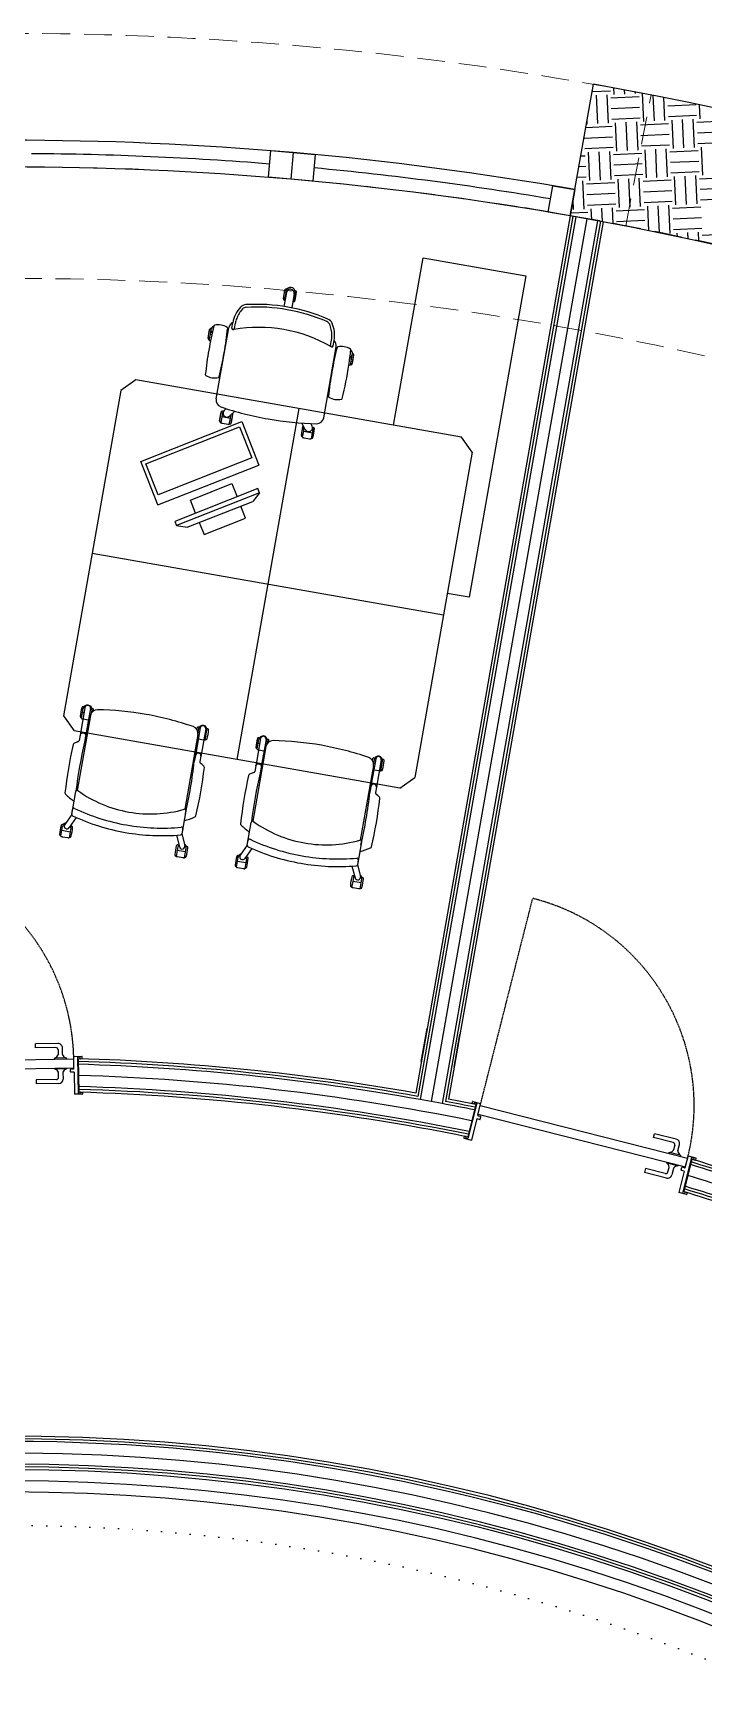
# Model space of a CAD drawing. Header units: millimetres. Extents: x 132785 to 150483, y 90225 to 103753.
# Drawn here: x 144871 to 145172, y 103003 to 103753 of the extents above; entities that cross this region are included whole.
import ezdxf

# ---------------------------------------------------------------- set-up
doc = ezdxf.new("R2010")
doc.units = ezdxf.units.MM
doc.linetypes.add('061-GZM-AP-100$0$HIDDEN', pattern=[0.375, 0.25, -0.125])
doc.linetypes.add('DOT', pattern=[6.35, 0, -6.35])
doc.layers.add('061-GZM-AP-100$0$A-cephe', color=181, linetype='Continuous')
doc.layers.add('061-GZM-AP-100$0$A-kapi', color=2, linetype='Continuous')
doc.layers.add('061-GZM-AP-100$0$A-kiris', color=252, linetype='Continuous', lineweight=0)

msp = doc.modelspace()

# ---------------------------------------------------------------- linework, layer by layer
at = {"color": 253}
for p, q in [((145111.681, 103670.755), (145122.084, 103729.846)), ((145129.744, 103726.78), (145121.477, 103726.396)), ((145124.065, 103712.213), (145123.474, 103724.899)), ((145128.822, 103712.435), (145128.232, 103725.121)), ((145142.578, 103724.199), (145129.891, 103723.609)), ((145131.403, 103725.268), (145131.267, 103728.2)), ((145136.161, 103725.49), (145136.076, 103727.315)), ((145140.918, 103725.711), (145140.885, 103726.413)), ((145144.68, 103713.173), (145144.092, 103725.803)), ((145149.438, 103713.394), (145148.903, 103724.874)), ((145154.195, 103713.616), (145153.715, 103723.929)), ((145142.799, 103719.442), (145130.113, 103718.851)), ((145143.021, 103714.685), (145130.334, 103714.094)), ((145168.172, 103720.623), (145155.485, 103720.033)), ((145168.393, 103715.866), (145155.707, 103715.275)), ((145162.714, 103701.298), (145162.124, 103713.985)), ((145167.472, 103701.52), (145166.881, 103714.206)), ((145170.053, 103714.354), (145169.759, 103720.66)), ((145130.482, 103710.923), (145118.656, 103710.372)), ((145119.308, 103711.992), (145119.231, 103713.64)), ((145132.584, 103699.896), (145131.994, 103712.582)), ((145137.342, 103700.117), (145136.751, 103712.804)), ((145142.099, 103700.339), (145141.509, 103713.025)), ((145155.854, 103712.104), (145143.168, 103711.513)), ((145156.076, 103707.346), (145143.39, 103706.756)), ((145157.957, 103701.077), (145157.366, 103713.763)), ((145181.227, 103713.285), (145168.541, 103712.694)), ((145181.448, 103708.527), (145168.762, 103707.937)), ((145116.727, 103699.158), (145116.717, 103699.361)), ((145130.703, 103706.165), (145118.017, 103705.575)), ((145130.925, 103701.408), (145118.239, 103700.817)), ((145120.489, 103686.619), (145119.898, 103699.305)), ((145125.246, 103686.841), (145124.656, 103699.527)), ((145130.003, 103687.062), (145129.413, 103699.748)), ((145156.297, 103702.589), (145143.611, 103701.998)), ((145145.861, 103687.8), (145145.271, 103700.486)), ((145150.619, 103688.022), (145150.028, 103700.708)), ((145155.376, 103688.243), (145154.785, 103700.929)), ((145169.131, 103700.008), (145156.445, 103699.417)), ((145181.67, 103703.77), (145168.984, 103703.179)), ((145171.234, 103688.981), (145170.643, 103701.667)), ((145118.608, 103692.888), (145115.553, 103692.746)), ((145118.386, 103697.646), (145116.399, 103697.553)), ((145143.759, 103698.827), (145131.072, 103698.236)), ((145143.98, 103694.069), (145131.294, 103693.479)), ((145169.353, 103695.251), (145156.666, 103694.66)), ((145101.832, 103672.488), (145103.913, 103684.307)), ((145103.913, 103684.307), (145113.762, 103682.573)), ((145118.829, 103688.131), (145114.706, 103687.939)), ((145117.908, 103673.785), (145117.317, 103686.471)), ((145131.663, 103685.55), (145118.977, 103684.96)), ((145144.202, 103689.312), (145131.515, 103688.722)), ((145133.765, 103674.523), (145133.175, 103687.21)), ((145138.523, 103674.745), (145137.932, 103687.431)), ((145143.28, 103674.966), (145142.69, 103687.653)), ((145157.036, 103686.731), (145144.349, 103686.141)), ((145169.574, 103690.493), (145156.888, 103689.903)), ((145159.138, 103675.704), (145158.547, 103688.391)), ((145163.895, 103675.926), (145163.305, 103688.612)), ((145168.653, 103676.147), (145168.062, 103688.834)), ((145182.408, 103687.912), (145169.722, 103687.322)), ((145113.762, 103682.573), (145111.68, 103670.755)), ((145113.15, 103673.564), (145112.946, 103677.943)), ((145131.884, 103680.793), (145119.198, 103680.202)), ((145157.257, 103681.974), (145144.571, 103681.383)), ((145157.478, 103677.216), (145144.792, 103676.626)), ((145182.63, 103683.155), (145169.943, 103682.564)), ((145182.851, 103678.397), (145170.165, 103677.807)), ((145111.681, 103670.755), (145042.327, 103276.813)), ((145112.912, 103670.538), (145043.341, 103275.364)), ((145114.143, 103670.321), (145044.355, 103273.914)), ((145106.092, 103671.738), (145091.319, 103674.339)), ((145111.681, 103670.755), (145101.832, 103672.488)), ((145119.567, 103672.273), (145111.885, 103671.916)), ((145132.106, 103676.035), (145119.42, 103675.445)), ((145121.308, 103669.026), (145121.079, 103673.933)), ((145126.117, 103668.138), (145125.837, 103674.154)), ((145130.926, 103667.232), (145130.594, 103674.376)), ((145144.94, 103673.454), (145132.254, 103672.864)), ((145146.965, 103664.091), (145146.452, 103675.114)), ((145151.778, 103663.112), (145151.209, 103675.335)), ((145156.557, 103662.871), (145155.966, 103675.557)), ((145170.312, 103674.635), (145157.626, 103674.045)), ((145170.534, 103669.878), (145157.847, 103669.287)), ((145123.992, 103668.587), (145054.191, 103272.11)), ((145125.223, 103668.371), (145055.637, 103273.109)), ((145126.454, 103668.154), (145057.081, 103274.107)), ((145145.161, 103668.697), (145132.475, 103668.106)), ((145170.755, 103665.121), (145158.069, 103664.53)), ((145159.802, 103661.442), (145159.729, 103663.018)), ((145164.617, 103660.416), (145164.486, 103663.24)), ((145169.433, 103659.374), (145169.243, 103663.461)), ((145183.589, 103662.54), (145170.903, 103661.949)), ((144982.947, 103633.557), (144983.641, 103637.497)), ((144984.368, 103636.42), (144983.153, 103630.103)), ((144983.353, 103632.978), (144983.553, 103632.943)), ((144983.507, 103632.684), (144983.986, 103635.405)), ((144983.986, 103635.405), (144984.285, 103637.104)), ((144983.986, 103635.405), (144984.167, 103635.373)), ((144984.22, 103637.902), (144984.58, 103637.839)), ((144987.778, 103635.904), (144986.749, 103629.468)), ((144987.778, 103634.738), (144987.299, 103632.017)), ((144987.344, 103632.275), (144987.544, 103632.24)), ((144987.597, 103634.769), (144987.778, 103634.738)), ((144988.077, 103636.437), (144987.778, 103634.738)), ((144988.051, 103637.228), (144988.411, 103637.165)), ((144988.123, 103632.646), (144988.817, 103636.585)), ((144949.133, 103615.778), (144949.826, 103619.718)), ((144949.693, 103614.905), (144950.172, 103617.626)), ((144950.172, 103617.626), (144950.471, 103619.325)), ((144950.172, 103617.626), (144950.872, 103617.503)), ((144950.405, 103620.123), (144950.516, 103620.104)), ((144951.012, 103618.268), (144951.039, 103618.254)), ((144952.787, 103588.592), (144958.401, 103620.479)), ((144957.758, 103618.619), (144958.047, 103618.47)), ((144959.82, 103620.375), (144960.244, 103622.781)), ((144961.002, 103620.167), (144961.425, 103622.571)), ((144949.538, 103615.199), (144949.738, 103615.164)), ((144957.254, 103614.766), (144957.383, 103614.694)), ((145001.051, 103580.095), (145006.663, 103611.975)), ((145004.113, 103612.577), (145004.536, 103614.981)), ((145005.295, 103612.369), (145005.73, 103614.837)), ((145006.629, 103609.995), (145006.308, 103609.954)), ((145013.487, 103606.479), (145012.725, 103606.614)), ((145012.917, 103607.37), (145012.822, 103607.354)), ((145013.008, 103603.758), (145013.487, 103606.479)), ((145013.254, 103603.982), (145013.054, 103604.017)), ((145013.487, 103606.479), (145013.787, 103608.178)), ((145013.833, 103604.388), (145014.526, 103608.327)), ((145014.121, 103608.906), (145014.01, 103608.926)), ((144916.759, 103597.106), (144910.041, 103592.399)), ((145062.912, 103571.375), (144916.759, 103597.106)), ((144910.041, 103592.399), (144884.311, 103446.247)), ((144954.329, 103578.656), (144955.023, 103582.595)), ((144955.368, 103580.504), (144954.889, 103577.783)), ((144955.802, 103582.966), (144955.368, 103580.504)), ((144959.16, 103579.836), (144955.368, 103580.504)), ((144956.071, 103582.918), (144955.602, 103583.001)), ((144956.378, 103583.327), (144957.278, 103584.22)), ((144958.681, 103577.115), (144959.16, 103579.836)), ((144958.8, 103580.821), (144961.152, 103583.033)), ((144959.16, 103579.836), (144959.439, 103581.422)), ((144959.505, 103577.745), (144960.199, 103581.684)), ((144989.835, 103584.24), (144962.094, 103426.664)), ((144918.952, 103560.478), (144964.25, 103578.36)), ((144954.935, 103578.042), (144954.735, 103578.077)), ((144957.977, 103577.151), (144955.564, 103577.575)), ((144958.926, 103577.339), (144958.727, 103577.374)), ((144964.25, 103578.36), (144971.961, 103558.827)), ((144991.032, 103572.194), (144991.726, 103576.134)), ((144992.746, 103574.845), (144991.291, 103577.727)), ((144991.438, 103571.615), (144991.638, 103571.58)), ((144991.592, 103571.321), (144992.071, 103574.042)), ((144992.071, 103574.042), (144992.35, 103575.628)), ((144992.071, 103574.042), (144995.863, 103573.375)), ((144995.878, 103576.373), (144995.337, 103577.52)), ((144995.863, 103573.375), (144995.384, 103570.654)), ((144996.296, 103575.837), (144995.863, 103573.375)), ((144996.027, 103575.884), (144996.496, 103575.802)), ((144996.208, 103571.283), (144996.902, 103575.222)), ((144992.266, 103571.114), (144994.679, 103570.689)), ((144995.429, 103570.912), (144995.629, 103570.877)), ((145067.618, 103564.658), (145041.888, 103418.505)), ((145067.618, 103564.658), (145062.912, 103571.375)), ((144926.663, 103540.945), (144918.952, 103560.478)), ((144926.663, 103540.945), (144971.961, 103558.827)), ((144971.452, 103548.268), (144934.246, 103533.581)), ((144972.187, 103546.408), (144934.981, 103531.721)), ((144939.832, 103530.948), (144969.171, 103542.53)), ((144972.187, 103546.408), (144969.171, 103542.53)), ((144972.187, 103546.408), (144971.452, 103548.268)), ((144934.246, 103533.581), (144934.981, 103531.721)), ((144934.981, 103531.721), (144939.832, 103530.948)), ((144897.176, 103519.323), (145054.753, 103491.581)), ((144884.311, 103446.247), (144889.018, 103439.529)), ((144896.338, 103446.331), (144890.431, 103412.781)), ((144893.922, 103449.913), (144891.752, 103437.587)), ((144892.234, 103445.387), (144892.434, 103445.352)), ((144892.388, 103445.093), (144892.867, 103447.814)), ((144892.867, 103447.814), (144893.166, 103449.513)), ((144892.867, 103447.814), (144893.532, 103447.697)), ((144893.062, 103444.886), (144895.475, 103444.461)), ((144893.101, 103450.311), (144893.461, 103450.248)), ((144896.384, 103449.479), (144894.214, 103437.153)), ((144895.994, 103447.263), (144896.602, 103447.156)), ((144896.958, 103448.845), (144896.691, 103447.328)), ((144896.932, 103449.637), (144897.292, 103449.573)), ((145035.17, 103413.799), (144889.018, 103439.529)), ((144891.757, 103437.614), (144891.33, 103435.188)), ((144894.219, 103437.18), (144893.729, 103434.399)), ((144894.554, 103439.085), (144894.96, 103438.506)), ((144895.519, 103441.68), (144895.123, 103442.318)), ((144944.597, 103437.835), (144938.691, 103404.285)), ((144945.629, 103440.81), (144943.459, 103428.484)), ((144944.873, 103440.41), (144944.606, 103438.893)), ((144945.239, 103438.594), (144944.631, 103438.701)), ((144945.168, 103441.145), (144944.807, 103441.208)), ((144948.091, 103440.376), (144945.921, 103428.05)), ((144948.366, 103438.043), (144947.701, 103438.16)), ((144947.887, 103435.322), (144948.366, 103438.043)), ((144948.366, 103438.043), (144948.665, 103439.742)), ((144948.999, 103440.47), (144948.639, 103440.534)), ((144943.799, 103430.415), (144943.22, 103430.01)), ((144947.182, 103435.358), (144944.769, 103435.783)), ((144948.132, 103435.546), (144947.932, 103435.581)), ((144975.126, 103432.46), (144969.22, 103398.91)), ((144972.71, 103436.042), (144970.54, 103423.716)), ((144971.022, 103431.516), (144971.222, 103431.481)), ((144971.177, 103431.222), (144971.656, 103433.943)), ((144971.656, 103433.943), (144971.955, 103435.642)), ((144971.656, 103433.943), (144972.32, 103433.826)), ((144971.851, 103431.015), (144974.264, 103430.59)), ((144971.889, 103436.44), (144972.249, 103436.377)), ((144975.173, 103435.608), (144973.003, 103423.283)), ((144974.782, 103433.393), (144975.391, 103433.285)), ((144975.746, 103434.974), (144975.479, 103433.457)), ((144975.72, 103435.766), (144976.081, 103435.702)), ((144943.464, 103428.511), (144942.974, 103425.729)), ((144945.926, 103428.077), (144945.504, 103425.679)), ((144970.545, 103423.743), (144970.118, 103421.317)), ((144973.007, 103423.309), (144972.518, 103420.528)), ((144973.343, 103425.214), (144973.748, 103424.635)), ((144974.307, 103427.809), (144973.912, 103428.447)), ((145023.386, 103423.964), (145017.479, 103390.414)), ((145024.417, 103426.939), (145022.247, 103414.613)), ((145023.661, 103426.539), (145023.394, 103425.022)), ((145024.027, 103424.723), (145023.419, 103424.83)), ((145025.97, 103421.487), (145023.558, 103421.912)), ((145023.956, 103427.274), (145023.596, 103427.337)), ((145026.879, 103426.505), (145024.709, 103414.18)), ((145027.154, 103424.172), (145026.489, 103424.29)), ((145026.675, 103421.452), (145027.154, 103424.172)), ((145026.92, 103421.675), (145026.72, 103421.71)), ((145027.154, 103424.172), (145027.453, 103425.871)), ((145027.787, 103426.599), (145027.427, 103426.663)), ((145022.252, 103414.64), (145021.762, 103411.858)), ((145022.587, 103416.545), (145022.008, 103416.139)), ((145024.714, 103414.207), (145024.292, 103411.808)), ((145035.17, 103413.799), (145041.888, 103418.505)), ((144887.96, 103402.012), (144884.812, 103397.498)), ((144890.001, 103400.569), (144886.863, 103396.068)), ((144882.919, 103392.474), (144883.119, 103392.439)), ((144883.073, 103392.181), (144883.552, 103394.901)), ((144883.552, 103394.901), (144883.851, 103396.6)), ((144883.552, 103394.901), (144887.344, 103394.234)), ((144883.747, 103391.973), (144886.16, 103391.548)), ((144883.786, 103397.399), (144884.146, 103397.335)), ((144887.344, 103394.234), (144886.865, 103391.513)), ((144886.91, 103391.772), (144887.11, 103391.737)), ((144887.643, 103395.933), (144887.344, 103394.234)), ((144887.617, 103396.724), (144887.977, 103396.661)), ((144934.929, 103392.644), (144936.337, 103387.358)), ((144937.371, 103393.187), (144938.752, 103388.002)), ((144935.258, 103385.799), (144934.779, 103383.078)), ((144935.557, 103387.497), (144935.258, 103385.799)), ((144939.05, 103385.131), (144935.258, 103385.799)), ((144935.852, 103388.232), (144935.492, 103388.296)), ((144938.571, 103382.41), (144939.05, 103385.131)), ((144939.05, 103385.131), (144939.349, 103386.83)), ((144939.683, 103387.558), (144939.323, 103387.621)), ((144966.748, 103388.142), (144963.601, 103383.627)), ((144968.789, 103386.698), (144965.652, 103382.197)), ((144934.825, 103383.336), (144934.625, 103383.372)), ((144937.867, 103382.446), (144935.454, 103382.87)), ((144938.816, 103382.634), (144938.617, 103382.669)), ((144961.707, 103378.604), (144961.907, 103378.569)), ((144961.862, 103378.31), (144962.341, 103381.031)), ((144962.341, 103381.031), (144962.64, 103382.73)), ((144962.341, 103381.031), (144966.132, 103380.363)), ((144962.536, 103378.102), (144964.949, 103377.678)), ((144962.574, 103383.528), (144962.934, 103383.465)), ((144966.132, 103380.363), (144965.653, 103377.642)), ((144965.699, 103377.901), (144965.899, 103377.866)), ((144966.431, 103382.062), (144966.132, 103380.363)), ((144966.405, 103382.854), (144966.766, 103382.79)), ((145013.717, 103378.774), (145015.125, 103373.487)), ((145016.16, 103379.316), (145017.541, 103374.131)), ((145013.613, 103369.466), (145013.413, 103369.501)), ((145014.047, 103371.928), (145013.568, 103369.207)), ((145014.346, 103373.627), (145014.047, 103371.928)), ((145017.838, 103371.26), (145014.047, 103371.928)), ((145014.641, 103374.362), (145014.28, 103374.425)), ((145017.359, 103368.539), (145017.838, 103371.26)), ((145017.838, 103371.26), (145018.137, 103372.959)), ((145018.472, 103373.687), (145018.111, 103373.751)), ((145016.655, 103368.575), (145014.242, 103369)), ((145017.605, 103368.763), (145017.405, 103368.798)), ((145044.832, 103291.04), (145047.433, 103305.813)), ((145059.605, 103288.439), (145062.205, 103303.212)), ((145054.191, 103272.11), (145044.355, 103273.914)), ((145069.343, 103271.691), (145065.725, 103257.12))]:
    msp.add_line(p, q, dxfattribs=at)
at = {"color": 253, "ltscale": 12}
msp.add_line((145119.067, 103669.454), (145049.28, 103273.047), dxfattribs=at)
at = {"color": 253, "linetype": 'ByBlock'}
for p, q in [((144887.956, 103401.988), (144889.769, 103412.289)), ((144887.956, 103401.988), (144888.35, 103404.23)), ((144939.21, 103403.585), (144937.397, 103393.284)), ((144937.791, 103395.526), (144937.397, 103393.284)), ((144966.744, 103388.117), (144968.557, 103398.419)), ((144966.744, 103388.117), (144967.139, 103390.359)), ((145017.998, 103389.714), (145016.185, 103379.413)), ((145016.58, 103381.655), (145016.185, 103379.413))]:
    msp.add_line(p, q, dxfattribs=at)
at = {"color": 253}
for points in [[(145032.43, 103576.741), (145045.665, 103651.915), (145091.707, 103643.81), (145066.304, 103499.517), (145056.455, 103501.251)], [(144943.548, 103537.253), (144941.21, 103543.174), (144959.813, 103550.518), (144962.151, 103544.596)], [(144945.2, 103533.067), (144947.354, 103527.611), (144965.957, 103534.954), (144963.803, 103540.411)]]:
    msp.add_lwpolyline(points, dxfattribs=at)
msp.add_lwpolyline([(144968.745, 103562.072), (144926.795, 103545.512), (144921.287, 103559.464), (144963.237, 103576.024)], close=True, dxfattribs=at)
for centre, radius, start, end in [((144860.273, 102242.716), 1510, 45.01534, 80.01534), ((144860.273, 102242.716), 1462, 80.01534, 90.01534), ((144860.273, 102242.716), 1450, 80.01534, 90.01534), ((144860.273, 102242.716), 1456, 85.408858, 89.621822), ((144860.273, 102242.716), 1456, 80.408858, 84.621822), ((144860.273, 102242.716), 1450, 45.01534, 80.01534), ((144983.44, 103633.471), 0.5, 170.01534, 260.01534), ((145002.908, 103632.074), 20.016, 164.280825, 175.749855), ((144984.133, 103637.41), 0.5, 80.01534, 170.01534), ((144986.181, 103636.77), 1.925, 350.01534, 170.01534), ((144986.067, 103636.121), 1.725, 350.01534, 170.01534), ((144987.631, 103632.733), 0.5, 260.01534, 350.01534), ((144968.856, 103638.069), 20.016, 344.280825, 355.749855), ((144988.325, 103636.672), 0.5, 350.01534, 80.01534), ((144974.017, 103620.299), 13.994, 137.394219, 169.783644), ((144974.017, 103620.299), 12.794, 159.792961, 169.778512), ((144974.017, 103620.299), 12.794, 137.394219, 159.792961), ((144966.333, 103627.296), 3.603, 93.411495, 136.579075), ((144966.334, 103627.295), 2.405, 93.423033, 136.154658), ((144970.913, 103550.228), 80.807, 80.01534, 93.401137), ((144970.913, 103550.228), 79.607, 80.01534, 93.401137), ((144970.913, 103550.228), 79.607, 66.630907, 80.01534), ((144970.913, 103550.228), 80.807, 66.63051, 80.01534), ((145001.537, 103621.098), 3.603, 23.451604, 66.640869), ((144969.094, 103614.295), 20.016, 164.280825, 175.749855), ((145116.196, 103581.166), 169.27, 166.251257, 170.01534), ((144950.319, 103619.631), 0.5, 80.01534, 170.01534), ((144952.154, 103619.562), 1.725, 104.002475, 228.566358), ((144952.164, 103621.3), 0.4, 95.721695, 166.251257), ((144953.644, 103613.926), 7.921, 58.682441, 101.348239), ((144789.677, 103638.65), 169.27, 350.01534, 353.779423), ((144957.553, 103620.351), 0.4, 353.779423, 64.308985), ((144961.553, 103619.924), 3.2, 113.893098, 170.01534), ((144960.411, 103620.271), 0.6, 170.01534, 350.01534), ((144971.841, 103555.5), 65.208, 60.203219, 99.82746), ((145001.536, 103621.097), 2.405, 23.876022, 66.652803), ((144991.927, 103617.146), 12.794, 0.237719, 22.63646), ((144991.927, 103617.146), 12.794, 350.252168, 3.62957), ((144991.927, 103617.146), 13.994, 350.252168, 22.63646), ((145116.196, 103581.166), 169.27, 170.01534, 173.779423), ((144949.625, 103615.692), 0.5, 170.01534, 260.01534), ((144789.677, 103638.65), 169.27, 346.251257, 350.01534), ((145004.704, 103612.473), 0.6, 170.01534, 350.01534), ((145171.449, 103571.438), 169.27, 166.251257, 170.01534), ((145003.512, 103612.53), 3.2, 350.01534, 46.12775), ((145007.418, 103611.573), 0.4, 95.721695, 166.251257), ((145008.898, 103604.199), 7.921, 58.682441, 101.348239), ((144844.931, 103628.922), 169.27, 351.461512, 353.779423), ((145012.285, 103608.975), 1.725, 291.464321, 58.380245), ((145012.807, 103610.624), 0.4, 353.779423, 64.308985), ((144844.931, 103628.922), 169.27, 346.251257, 351.461512), ((145013.34, 103604.474), 0.5, 260.01534, 350.01534), ((144994.565, 103609.811), 20.016, 344.280825, 355.749855), ((145014.034, 103608.414), 0.5, 350.01534, 80.01534), ((144948.32, 103599.464), 0.4, 173.779423, 244.308985), ((144952.229, 103605.889), 7.921, 238.682441, 281.348239), ((144953.709, 103598.515), 0.4, 275.721695, 346.251257), ((145171.449, 103571.438), 169.27, 170.01534, 173.779423), ((144955.939, 103588.037), 3.2, 170.01534, 251.123374), ((145003.573, 103589.737), 0.4, 173.779423, 244.308985), ((145007.483, 103596.162), 7.921, 238.682441, 281.348239), ((145008.963, 103588.788), 0.4, 275.721695, 346.251257), ((144974.29, 103577.172), 20.016, 164.280825, 175.749855), ((145000.527, 103718.441), 141.017, 251.123374, 260.01534), ((144955.515, 103582.509), 0.5, 80.01534, 170.01534), ((144957.602, 103582.086), 1.743, 134.599132, 313.446749), ((144940.238, 103583.167), 20.016, 344.280825, 355.749855), ((144959.707, 103581.771), 0.5, 350.01534, 35.122376), ((145000.527, 103718.441), 141.017, 260.01534, 268.907305), ((144997.899, 103580.65), 3.2, 268.907305, 350.01534), ((144954.822, 103578.569), 0.5, 170.01534, 260.01534), ((144959.013, 103577.831), 0.5, 260.01534, 350.01534), ((144991.525, 103572.108), 0.5, 170.01534, 260.01534), ((145010.993, 103570.711), 20.016, 164.280825, 175.749855), ((144992.218, 103576.047), 0.5, 124.908304, 170.01534), ((144994.304, 103575.624), 1.743, 206.58393, 25.431547), ((144976.941, 103576.706), 20.016, 344.280825, 355.749855), ((144996.409, 103575.309), 0.5, 350.01534, 80.01534), ((144995.716, 103571.37), 0.5, 260.01534, 350.01534), ((144892.321, 103445.879), 0.5, 170.01534, 260.01534), ((144911.789, 103444.483), 20.016, 164.280825, 175.749855), ((144893.014, 103449.819), 0.5, 80.01534, 170.01534), ((144895.062, 103449.179), 1.925, 350.01534, 170.01534), ((144895.153, 103449.696), 1.25, 350.01534, 170.01534), ((144899.489, 103445.776), 3.2, 88.967299, 170.01534), ((144897.206, 103449.081), 0.5, 350.01534, 80.01534), ((144877.737, 103450.478), 20.016, 354.014492, 355.749855), ((144897.022, 103308.909), 140.089, 80.01534, 88.967299), ((144897.022, 103308.909), 140.089, 71.06338, 80.01534), ((144941.446, 103438.389), 3.2, 350.01534, 71.06338), ((144963.496, 103435.38), 20.016, 164.280825, 166.016188), ((144944.721, 103440.716), 0.5, 80.01534, 170.01534), ((144946.769, 103440.076), 1.925, 350.01534, 170.01534), ((144946.86, 103440.593), 1.25, 350.01534, 170.01534), ((144946.86, 103440.593), 1.25, 350.01534, 170.01534), ((144929.443, 103441.375), 20.016, 344.280825, 355.749855), ((144948.912, 103439.978), 0.5, 350.01534, 80.01534), ((144973.85, 103435.308), 1.925, 350.01534, 170.01534), ((144973.941, 103435.825), 1.25, 350.01534, 170.01534), ((145088.445, 103388.694), 204.808, 167.402042, 173.565707), ((144889.251, 103433.212), 0.7, 113.838937, 167.402042), ((144910.786, 103384.476), 53.981, 111.621357, 113.838937), ((145088.445, 103388.694), 200.007, 166.790372, 173.152187), ((144890.629, 103435.321), 0.713, 291.899776, 349.258887), ((144948.219, 103436.038), 0.5, 260.01534, 350.01534), ((144971.109, 103432.008), 0.5, 170.01534, 260.01534), ((144990.578, 103430.612), 20.016, 164.280825, 175.749855), ((144971.803, 103435.948), 0.5, 80.01534, 170.01534), ((144978.278, 103431.905), 3.2, 88.967299, 170.01534), ((144975.994, 103435.21), 0.5, 350.01534, 80.01534), ((144956.525, 103436.607), 20.016, 354.014492, 355.749855), ((144975.81, 103295.038), 140.089, 80.01534, 88.967299), ((144975.81, 103295.038), 140.089, 71.06338, 80.01534), ((144744.159, 103447.537), 200.007, 346.93425, 353.740307), ((144744.159, 103447.537), 204.808, 346.964972, 353.128637), ((144946.193, 103425.558), 0.7, 170.01534, 228.909322), ((144910.254, 103384.346), 53.981, 46.691742, 48.909322), ((144946.8, 103423.117), 0.7, 353.128637, 46.691742), ((145020.234, 103424.519), 3.2, 350.01534, 71.06338), ((145042.284, 103421.509), 20.016, 164.280825, 166.016188), ((145023.509, 103426.845), 0.5, 80.01534, 170.01534), ((145025.557, 103426.205), 1.925, 350.01534, 170.01534), ((145025.648, 103426.722), 1.25, 350.01534, 170.01534), ((145025.648, 103426.722), 1.25, 350.01534, 170.01534), ((145027.007, 103422.168), 0.5, 260.01534, 350.01534), ((145008.232, 103427.504), 20.016, 344.280825, 355.749855), ((145027.7, 103426.107), 0.5, 350.01534, 80.01534), ((145167.233, 103374.823), 204.808, 167.402042, 173.565707), ((144968.039, 103419.341), 0.7, 113.838937, 167.402042), ((144989.574, 103370.606), 53.981, 111.621357, 113.838937), ((145167.233, 103374.823), 200.007, 166.790372, 173.152187), ((144969.417, 103421.45), 0.713, 291.899776, 349.258887), ((144822.947, 103433.666), 200.007, 346.93425, 353.740307), ((144822.947, 103433.666), 204.808, 346.964972, 353.128637), ((145024.981, 103411.687), 0.7, 170.01534, 228.909322), ((144989.042, 103370.475), 53.981, 46.691742, 48.909322), ((145025.589, 103409.247), 0.7, 353.128637, 46.691742), ((144883.006, 103392.967), 0.5, 170.01534, 260.01534), ((144902.474, 103391.57), 20.016, 164.280825, 175.749855), ((144883.699, 103396.906), 0.5, 80.01534, 170.01534), ((144885.747, 103396.267), 1.925, 104.951554, 170.01534), ((144885.838, 103396.784), 1.25, 145.11554, 325.11534), ((144885.838, 103396.784), 1.25, 145.11554, 170.01534), ((144887.197, 103392.229), 0.5, 260.01534, 350.01534), ((144885.747, 103396.267), 1.925, 350.01534, 22.802316), ((144868.422, 103397.565), 20.016, 344.280825, 355.749855), ((144887.891, 103396.168), 0.5, 350.01534, 80.01534), ((144954.18, 103382.467), 20.016, 164.280825, 175.749855), ((144935.405, 103387.803), 0.5, 80.01534, 170.01534), ((144937.453, 103387.164), 1.925, 137.228363, 170.01534), ((144937.545, 103387.68), 1.25, 196.826556, 16.826556), ((144937.453, 103387.164), 1.925, 350.01534, 55.079126), ((144937.544, 103387.681), 1.25, 350.01534, 14.91514), ((144920.128, 103388.462), 20.016, 344.280825, 355.749855), ((144939.597, 103387.066), 0.5, 350.01534, 80.01534), ((144964.535, 103382.396), 1.925, 104.951554, 170.01534), ((144934.712, 103383.864), 0.5, 170.01534, 260.01534), ((144938.903, 103383.126), 0.5, 260.01534, 350.01534), ((144961.794, 103379.096), 0.5, 170.01534, 260.01534), ((144981.263, 103377.699), 20.016, 164.280825, 175.749855), ((144962.488, 103383.036), 0.5, 80.01534, 170.01534), ((144964.627, 103382.913), 1.25, 145.11554, 325.11534), ((144964.627, 103382.913), 1.25, 145.11554, 170.01534), ((144965.985, 103378.358), 0.5, 260.01534, 350.01534), ((144964.535, 103382.396), 1.925, 350.01534, 22.802316), ((144947.21, 103383.694), 20.016, 344.280825, 355.749855), ((144966.679, 103382.298), 0.5, 350.01534, 80.01534), ((145013.5, 103369.993), 0.5, 170.01534, 260.01534), ((145032.969, 103368.597), 20.016, 164.280825, 175.749855), ((145014.194, 103373.933), 0.5, 80.01534, 170.01534), ((145016.242, 103373.293), 1.925, 137.228363, 170.01534), ((145016.333, 103373.809), 1.25, 196.826556, 16.826556), ((145016.242, 103373.293), 1.925, 350.01534, 55.079126), ((145016.333, 103373.81), 1.25, 350.01534, 14.91514), ((145017.691, 103369.255), 0.5, 260.01534, 350.01534), ((144998.916, 103374.592), 20.016, 344.280825, 355.749855), ((145018.385, 103373.195), 0.5, 350.01534, 80.01534), ((144860.273, 102242.716), 1050, 80.01534, 88.340774), ((144860.273, 102242.716), 1048.75, 79.947049, 88.337468), ((144860.273, 102242.716), 1047.5, 79.878596, 88.334154), ((144860.273, 102242.716), 1037.5, 78.544514, 88.307355), ((144860.273, 102242.716), 1036.25, 78.547521, 88.303969), ((144860.273, 102242.716), 1035, 78.550535, 88.300575), ((144860.273, 102242.716), 1047.5, 78.520718, 79.331603), ((144860.273, 102242.716), 1048.75, 78.517776, 79.264122), ((144860.273, 102242.716), 1050, 78.51484, 79.196801), ((144860.273, 102242.716), 1047.5, 68.199077, 73.049515), ((144860.273, 102242.716), 1048.75, 69.359503, 73.052779), ((144860.273, 102242.716), 1050, 69.425553, 73.056035), ((144860.273, 102242.716), 1037.5, 68.205667, 73.023121), ((144860.273, 102242.716), 1035, 68.207335, 73.028635), ((144860.273, 102242.716), 1036.25, 68.2065, 73.019785), ((144860.273, 102242.716), 880, 34.409678, 190.621008), ((144860.273, 102242.716), 878.75, 34.328868, 190.701817), ((144860.273, 102242.716), 877.5, 23.984511, 201.046084), ((144860.273, 102242.716), 867.5, 335.533624, 204.497056), ((144860.273, 102242.716), 866.25, 335.613489, 204.417191), ((144860.273, 102242.716), 865, 335.69358, 204.337099)]:
    msp.add_arc(centre, radius, start, end, dxfattribs=at)
at = {"color": 253, "linetype": 'ByBlock'}
for centre, radius, start, end in [((144885.623, 103411.567), 0.7, 173.565707, 227.749521), ((144921.942, 103451.551), 54.717, 227.749521, 232.971081), ((144890.348, 103412.187), 0.6, 54.410859, 170.01534), ((144923.431, 103458.398), 56.227, 234.410859, 259.958796), ((144888.547, 103401.884), 0.6, 170.01534, 245.123144), ((144928.64, 103488.35), 95.909, 245.123144, 260.018896), ((144888.941, 103404.126), 0.6, 64.776173, 170.01534), ((144928.664, 103488.45), 92.612, 244.776173, 260.01534), ((144923.318, 103458.418), 56.227, 260.071883, 285.619821), ((144922.091, 103451.304), 54.717, 287.359725, 292.781158), ((144938.619, 103403.689), 0.6, 350.01534, 105.619821), ((144943.007, 103401.501), 0.7, 292.781158, 346.964972), ((144928.652, 103488.348), 95.909, 260.011783, 274.907748), ((144928.664, 103488.45), 92.612, 260.01534, 275.254724), ((144936.806, 103393.388), 0.6, 274.907748, 350.01534), ((144937.201, 103395.63), 0.6, 350.01534, 95.254724), ((144964.411, 103397.696), 0.7, 173.565707, 227.749521), ((145000.731, 103437.681), 54.717, 227.749521, 232.971081), ((144969.137, 103398.317), 0.6, 54.410859, 170.01534), ((145002.22, 103444.527), 56.227, 234.410859, 259.958796), ((144967.335, 103388.013), 0.6, 170.01534, 245.123144), ((145007.429, 103474.48), 95.909, 245.123144, 260.018896), ((144967.73, 103390.255), 0.6, 64.776173, 170.01534), ((145007.452, 103474.579), 92.612, 244.776173, 260.01534), ((145002.107, 103444.547), 56.227, 260.071883, 285.619821), ((145000.879, 103437.434), 54.717, 287.359725, 292.781158), ((145017.407, 103389.818), 0.6, 350.01534, 105.619821), ((145021.795, 103387.63), 0.7, 292.781158, 346.964972), ((145007.44, 103474.477), 95.909, 260.011783, 274.907748), ((145007.452, 103474.579), 92.612, 260.01534, 275.254724), ((145015.594, 103379.517), 0.6, 274.907748, 350.01534), ((145015.989, 103381.759), 0.6, 350.01534, 95.254724)]:
    msp.add_arc(centre, radius, start, end, dxfattribs=at)
at = {"color": 253, "ltscale": 12}
for radius, start, end in [(1042.5, 78.544514, 88.320819), (1042.5, 68.199077, 73.036381), (872.5, 335.544985, 201.366092)]:
    msp.add_arc((144860.273, 102242.716), radius, start, end, dxfattribs=at)
for radius, start, end in [(860, 335.682985, 204.347695), (855, 335.672266, 204.358414)]:
    msp.add_arc((144860.273, 102242.716), radius, start, end)
at = {"color": 253, "linetype": 'DOT'}
msp.add_arc((144860.273, 102242.716), 840, 336.695459, 203.335259, dxfattribs=at)
at = {"color": 253, "extrusion": (0, 0, -1)}
for centre in [(144892.988, 103437.397), (144971.776, 103423.526)]:
    msp.add_ellipse(centre, major_axis=(-1.231, 0.217), ratio=0.959336, start_param=0, end_param=3.1415927, dxfattribs=at)
at = {"color": 253}
for centre in [(144944.695, 103428.294), (145023.483, 103414.423)]:
    msp.add_ellipse(centre, major_axis=(-1.231, 0.217), ratio=0.959336, start_param=3.1415927, end_param=6.2831853, dxfattribs=at)
for points, knots in [([(144983.507, 103632.684), (144983.505, 103632.674), (144983.507, 103632.663), (144983.521, 103632.642), (144983.533, 103632.632), (144983.566, 103632.612), (144983.587, 103632.603), (144983.618, 103632.592), (144983.624, 103632.59), (144983.631, 103632.588)], [32.4963648, 32.4963648, 32.4963648, 32.4963648, 33.8319673, 33.8319673, 35.1675698, 35.1675698, 36.5031723, 36.5031723, 36.8435002, 36.8435002, 36.8435002, 36.8435002]), ([(144987.149, 103631.969), (144987.156, 103631.968), (144987.163, 103631.968), (144987.196, 103631.968), (144987.219, 103631.969), (144987.256, 103631.976), (144987.271, 103631.982), (144987.291, 103631.997), (144987.297, 103632.006), (144987.299, 103632.017)], [49.3801079, 49.3801079, 49.3801079, 49.3801079, 49.7258722, 49.7258722, 51.0614747, 51.0614747, 52.3970772, 52.3970772, 53.7326797, 53.7326797, 53.7326797, 53.7326797]), ([(144949.693, 103614.905), (144949.691, 103614.894), (144949.693, 103614.884), (144949.707, 103614.863), (144949.719, 103614.852), (144949.751, 103614.833), (144949.772, 103614.824), (144949.822, 103614.807), (144949.85, 103614.799), (144949.911, 103614.783), (144949.945, 103614.776), (144950.02, 103614.76), (144950.061, 103614.753), (144950.145, 103614.737), (144950.19, 103614.729), (144950.25, 103614.718), (144950.267, 103614.715), (144950.283, 103614.713)], [32.4963648, 32.4963648, 32.4963648, 32.4963648, 33.8319673, 33.8319673, 35.1675698, 35.1675698, 36.5031723, 36.5031723, 37.8387748, 37.8387748, 39.1577116, 39.1577116, 40.4766485, 40.4766485, 41.7955854, 41.7955854, 42.2777408, 42.2777408, 42.2777408, 42.2777408]), ([(145013.008, 103603.758), (145013.007, 103603.748), (145013.001, 103603.738), (145012.981, 103603.723), (145012.966, 103603.718), (145012.929, 103603.711), (145012.906, 103603.709), (145012.854, 103603.71), (145012.824, 103603.712), (145012.762, 103603.718), (145012.727, 103603.723), (145012.651, 103603.734), (145012.61, 103603.741), (145012.525, 103603.755), (145012.481, 103603.763), (145012.399, 103603.777), (145012.362, 103603.784), (145012.325, 103603.79)], [32.4963648, 32.4963648, 32.4963648, 32.4963648, 33.8319673, 33.8319673, 35.1675698, 35.1675698, 36.5031723, 36.5031723, 37.8387748, 37.8387748, 39.1577116, 39.1577116, 40.4766485, 40.4766485, 41.7955854, 41.7955854, 42.9001626, 42.9001626, 42.9001626, 42.9001626]), ([(144955.564, 103577.575), (144955.52, 103577.583), (144955.476, 103577.591), (144955.386, 103577.607), (144955.342, 103577.615), (144955.257, 103577.63), (144955.217, 103577.638), (144955.142, 103577.653), (144955.108, 103577.661), (144955.047, 103577.676), (144955.018, 103577.684), (144954.969, 103577.702), (144954.948, 103577.711), (144954.915, 103577.73), (144954.904, 103577.74), (144954.89, 103577.761), (144954.887, 103577.772), (144954.889, 103577.783)], [43.1145222, 43.1145222, 43.1145222, 43.1145222, 44.4334591, 44.4334591, 45.752396, 45.752396, 47.0713328, 47.0713328, 48.3902697, 48.3902697, 49.7258722, 49.7258722, 51.0614747, 51.0614747, 52.3970772, 52.3970772, 53.7326797, 53.7326797, 53.7326797, 53.7326797]), ([(144958.681, 103577.115), (144958.679, 103577.105), (144958.673, 103577.095), (144958.653, 103577.08), (144958.639, 103577.075), (144958.601, 103577.068), (144958.578, 103577.066), (144958.526, 103577.067), (144958.497, 103577.069), (144958.434, 103577.075), (144958.399, 103577.08), (144958.324, 103577.091), (144958.283, 103577.098), (144958.198, 103577.112), (144958.154, 103577.12), (144958.065, 103577.135), (144958.02, 103577.143), (144957.977, 103577.151)], [32.4963648, 32.4963648, 32.4963648, 32.4963648, 33.8319673, 33.8319673, 35.1675698, 35.1675698, 36.5031723, 36.5031723, 37.8387748, 37.8387748, 39.1577116, 39.1577116, 40.4766485, 40.4766485, 41.7955854, 41.7955854, 43.1145222, 43.1145222, 43.1145222, 43.1145222]), ([(144991.592, 103571.321), (144991.59, 103571.311), (144991.592, 103571.3), (144991.606, 103571.279), (144991.618, 103571.269), (144991.651, 103571.249), (144991.672, 103571.24), (144991.721, 103571.223), (144991.749, 103571.215), (144991.81, 103571.199), (144991.845, 103571.192), (144991.919, 103571.176), (144991.96, 103571.169), (144992.045, 103571.153), (144992.089, 103571.145), (144992.178, 103571.129), (144992.223, 103571.122), (144992.266, 103571.114)], [32.4963648, 32.4963648, 32.4963648, 32.4963648, 33.8319673, 33.8319673, 35.1675698, 35.1675698, 36.5031723, 36.5031723, 37.8387748, 37.8387748, 39.1577116, 39.1577116, 40.4766485, 40.4766485, 41.7955854, 41.7955854, 43.1145222, 43.1145222, 43.1145222, 43.1145222]), ([(144994.679, 103570.689), (144994.722, 103570.682), (144994.767, 103570.674), (144994.856, 103570.658), (144994.901, 103570.65), (144994.986, 103570.636), (144995.026, 103570.629), (144995.102, 103570.618), (144995.137, 103570.614), (144995.199, 103570.607), (144995.229, 103570.605), (144995.281, 103570.605), (144995.304, 103570.606), (144995.341, 103570.613), (144995.356, 103570.619), (144995.376, 103570.634), (144995.382, 103570.643), (144995.384, 103570.654)], [43.1145222, 43.1145222, 43.1145222, 43.1145222, 44.4334591, 44.4334591, 45.752396, 45.752396, 47.0713328, 47.0713328, 48.3902697, 48.3902697, 49.7258722, 49.7258722, 51.0614747, 51.0614747, 52.3970772, 52.3970772, 53.7326797, 53.7326797, 53.7326797, 53.7326797]), ([(144892.388, 103445.093), (144892.386, 103445.082), (144892.388, 103445.071), (144892.402, 103445.05), (144892.414, 103445.04), (144892.447, 103445.021), (144892.468, 103445.012), (144892.517, 103444.995), (144892.546, 103444.986), (144892.606, 103444.971), (144892.641, 103444.963), (144892.716, 103444.948), (144892.756, 103444.94), (144892.841, 103444.925), (144892.885, 103444.917), (144892.974, 103444.901), (144893.019, 103444.893), (144893.062, 103444.886)], [32.4963648, 32.4963648, 32.4963648, 32.4963648, 33.8319673, 33.8319673, 35.1675698, 35.1675698, 36.5031723, 36.5031723, 37.8387748, 37.8387748, 39.1577116, 39.1577116, 40.4766485, 40.4766485, 41.7955854, 41.7955854, 43.1145222, 43.1145222, 43.1145222, 43.1145222]), ([(144895.475, 103444.461), (144895.519, 103444.453), (144895.563, 103444.445), (144895.652, 103444.43), (144895.697, 103444.422), (144895.782, 103444.408), (144895.823, 103444.401), (144895.898, 103444.39), (144895.933, 103444.385), (144895.975, 103444.381), (144895.986, 103444.38), (144895.997, 103444.379)], [43.1145222, 43.1145222, 43.1145222, 43.1145222, 44.4334591, 44.4334591, 45.752396, 45.752396, 47.0713328, 47.0713328, 48.3902697, 48.3902697, 48.8662742, 48.8662742, 48.8662742, 48.8662742]), ([(144947.887, 103435.322), (144947.885, 103435.312), (144947.879, 103435.302), (144947.859, 103435.287), (144947.844, 103435.282), (144947.807, 103435.275), (144947.784, 103435.273), (144947.732, 103435.274), (144947.702, 103435.276), (144947.64, 103435.282), (144947.605, 103435.287), (144947.529, 103435.298), (144947.489, 103435.305), (144947.404, 103435.319), (144947.359, 103435.327), (144947.27, 103435.342), (144947.225, 103435.35), (144947.182, 103435.358)], [32.4963648, 32.4963648, 32.4963648, 32.4963648, 33.8319673, 33.8319673, 35.1675698, 35.1675698, 36.5031723, 36.5031723, 37.8387748, 37.8387748, 39.1577116, 39.1577116, 40.4766485, 40.4766485, 41.7955854, 41.7955854, 43.1145222, 43.1145222, 43.1145222, 43.1145222]), ([(144971.177, 103431.222), (144971.175, 103431.211), (144971.177, 103431.201), (144971.191, 103431.18), (144971.203, 103431.169), (144971.235, 103431.15), (144971.256, 103431.141), (144971.306, 103431.124), (144971.334, 103431.116), (144971.395, 103431.1), (144971.429, 103431.093), (144971.504, 103431.077), (144971.545, 103431.07), (144971.629, 103431.054), (144971.674, 103431.046), (144971.763, 103431.03), (144971.807, 103431.022), (144971.851, 103431.015)], [32.4963648, 32.4963648, 32.4963648, 32.4963648, 33.8319673, 33.8319673, 35.1675698, 35.1675698, 36.5031723, 36.5031723, 37.8387748, 37.8387748, 39.1577116, 39.1577116, 40.4766485, 40.4766485, 41.7955854, 41.7955854, 43.1145222, 43.1145222, 43.1145222, 43.1145222]), ([(144974.264, 103430.59), (144974.307, 103430.582), (144974.352, 103430.575), (144974.441, 103430.559), (144974.485, 103430.551), (144974.57, 103430.537), (144974.611, 103430.53), (144974.687, 103430.519), (144974.721, 103430.515), (144974.764, 103430.51), (144974.775, 103430.509), (144974.785, 103430.509)], [43.1145222, 43.1145222, 43.1145222, 43.1145222, 44.4334591, 44.4334591, 45.752396, 45.752396, 47.0713328, 47.0713328, 48.3902697, 48.3902697, 48.8662742, 48.8662742, 48.8662742, 48.8662742]), ([(145026.675, 103421.452), (145026.673, 103421.441), (145026.667, 103421.431), (145026.647, 103421.417), (145026.632, 103421.411), (145026.595, 103421.404), (145026.572, 103421.403), (145026.52, 103421.403), (145026.491, 103421.405), (145026.428, 103421.412), (145026.393, 103421.416), (145026.318, 103421.427), (145026.277, 103421.434), (145026.192, 103421.448), (145026.148, 103421.456), (145026.058, 103421.472), (145026.014, 103421.479), (145025.97, 103421.487)], [32.4963648, 32.4963648, 32.4963648, 32.4963648, 33.8319673, 33.8319673, 35.1675698, 35.1675698, 36.5031723, 36.5031723, 37.8387748, 37.8387748, 39.1577116, 39.1577116, 40.4766485, 40.4766485, 41.7955854, 41.7955854, 43.1145222, 43.1145222, 43.1145222, 43.1145222]), ([(144883.073, 103392.181), (144883.071, 103392.17), (144883.074, 103392.159), (144883.087, 103392.138), (144883.099, 103392.128), (144883.132, 103392.109), (144883.153, 103392.099), (144883.202, 103392.082), (144883.231, 103392.074), (144883.291, 103392.059), (144883.326, 103392.051), (144883.401, 103392.036), (144883.441, 103392.028), (144883.526, 103392.012), (144883.57, 103392.004), (144883.659, 103391.989), (144883.704, 103391.981), (144883.747, 103391.973)], [32.4963648, 32.4963648, 32.4963648, 32.4963648, 33.8319673, 33.8319673, 35.1675698, 35.1675698, 36.5031723, 36.5031723, 37.8387748, 37.8387748, 39.1577116, 39.1577116, 40.4766485, 40.4766485, 41.7955854, 41.7955854, 43.1145222, 43.1145222, 43.1145222, 43.1145222]), ([(144886.16, 103391.548), (144886.204, 103391.541), (144886.248, 103391.533), (144886.337, 103391.517), (144886.382, 103391.51), (144886.467, 103391.495), (144886.508, 103391.489), (144886.583, 103391.478), (144886.618, 103391.473), (144886.68, 103391.467), (144886.71, 103391.465), (144886.762, 103391.464), (144886.785, 103391.465), (144886.822, 103391.472), (144886.837, 103391.478), (144886.857, 103391.493), (144886.863, 103391.502), (144886.865, 103391.513)], [43.1145222, 43.1145222, 43.1145222, 43.1145222, 44.4334591, 44.4334591, 45.752396, 45.752396, 47.0713328, 47.0713328, 48.3902697, 48.3902697, 49.7258722, 49.7258722, 51.0614747, 51.0614747, 52.3970772, 52.3970772, 53.7326797, 53.7326797, 53.7326797, 53.7326797]), ([(144935.454, 103382.87), (144935.41, 103382.878), (144935.366, 103382.886), (144935.276, 103382.902), (144935.232, 103382.909), (144935.147, 103382.925), (144935.107, 103382.933), (144935.032, 103382.948), (144934.998, 103382.956), (144934.937, 103382.971), (144934.908, 103382.979), (144934.859, 103382.997), (144934.838, 103383.006), (144934.805, 103383.025), (144934.794, 103383.035), (144934.78, 103383.056), (144934.777, 103383.067), (144934.779, 103383.078)], [43.1145222, 43.1145222, 43.1145222, 43.1145222, 44.4334591, 44.4334591, 45.752396, 45.752396, 47.0713328, 47.0713328, 48.3902697, 48.3902697, 49.7258722, 49.7258722, 51.0614747, 51.0614747, 52.3970772, 52.3970772, 53.7326797, 53.7326797, 53.7326797, 53.7326797]), ([(144938.571, 103382.41), (144938.569, 103382.399), (144938.563, 103382.39), (144938.543, 103382.375), (144938.529, 103382.369), (144938.491, 103382.363), (144938.468, 103382.361), (144938.416, 103382.362), (144938.387, 103382.364), (144938.324, 103382.37), (144938.289, 103382.375), (144938.214, 103382.386), (144938.173, 103382.392), (144938.088, 103382.407), (144938.044, 103382.414), (144937.955, 103382.43), (144937.91, 103382.438), (144937.867, 103382.446)], [32.4963648, 32.4963648, 32.4963648, 32.4963648, 33.8319673, 33.8319673, 35.1675698, 35.1675698, 36.5031723, 36.5031723, 37.8387748, 37.8387748, 39.1577116, 39.1577116, 40.4766485, 40.4766485, 41.7955854, 41.7955854, 43.1145222, 43.1145222, 43.1145222, 43.1145222]), ([(144961.862, 103378.31), (144961.86, 103378.299), (144961.862, 103378.288), (144961.876, 103378.267), (144961.888, 103378.257), (144961.92, 103378.238), (144961.941, 103378.229), (144961.991, 103378.211), (144962.019, 103378.203), (144962.08, 103378.188), (144962.114, 103378.18), (144962.189, 103378.165), (144962.23, 103378.157), (144962.314, 103378.142), (144962.359, 103378.134), (144962.448, 103378.118), (144962.492, 103378.11), (144962.536, 103378.102)], [32.4963648, 32.4963648, 32.4963648, 32.4963648, 33.8319673, 33.8319673, 35.1675698, 35.1675698, 36.5031723, 36.5031723, 37.8387748, 37.8387748, 39.1577116, 39.1577116, 40.4766485, 40.4766485, 41.7955854, 41.7955854, 43.1145222, 43.1145222, 43.1145222, 43.1145222]), ([(144964.949, 103377.678), (144964.992, 103377.67), (144965.037, 103377.662), (144965.126, 103377.647), (144965.17, 103377.639), (144965.255, 103377.625), (144965.296, 103377.618), (144965.372, 103377.607), (144965.406, 103377.602), (144965.469, 103377.596), (144965.498, 103377.594), (144965.551, 103377.593), (144965.573, 103377.595), (144965.611, 103377.602), (144965.625, 103377.607), (144965.646, 103377.622), (144965.651, 103377.632), (144965.653, 103377.642)], [43.1145222, 43.1145222, 43.1145222, 43.1145222, 44.4334591, 44.4334591, 45.752396, 45.752396, 47.0713328, 47.0713328, 48.3902697, 48.3902697, 49.7258722, 49.7258722, 51.0614747, 51.0614747, 52.3970772, 52.3970772, 53.7326797, 53.7326797, 53.7326797, 53.7326797]), ([(145014.242, 103369), (145014.199, 103369.007), (145014.154, 103369.015), (145014.065, 103369.031), (145014.021, 103369.039), (145013.936, 103369.054), (145013.895, 103369.062), (145013.82, 103369.077), (145013.786, 103369.085), (145013.725, 103369.1), (145013.697, 103369.108), (145013.647, 103369.126), (145013.626, 103369.135), (145013.594, 103369.154), (145013.582, 103369.164), (145013.568, 103369.185), (145013.566, 103369.196), (145013.568, 103369.207)], [43.1145222, 43.1145222, 43.1145222, 43.1145222, 44.4334591, 44.4334591, 45.752396, 45.752396, 47.0713328, 47.0713328, 48.3902697, 48.3902697, 49.7258722, 49.7258722, 51.0614747, 51.0614747, 52.3970772, 52.3970772, 53.7326797, 53.7326797, 53.7326797, 53.7326797]), ([(145017.359, 103368.539), (145017.357, 103368.529), (145017.352, 103368.519), (145017.331, 103368.504), (145017.317, 103368.499), (145017.28, 103368.492), (145017.257, 103368.49), (145017.204, 103368.491), (145017.175, 103368.493), (145017.113, 103368.499), (145017.078, 103368.504), (145017.002, 103368.515), (145016.961, 103368.522), (145016.876, 103368.536), (145016.832, 103368.544), (145016.743, 103368.559), (145016.698, 103368.567), (145016.655, 103368.575)], [32.4963648, 32.4963648, 32.4963648, 32.4963648, 33.8319673, 33.8319673, 35.1675698, 35.1675698, 36.5031723, 36.5031723, 37.8387748, 37.8387748, 39.1577116, 39.1577116, 40.4766485, 40.4766485, 41.7955854, 41.7955854, 43.1145222, 43.1145222, 43.1145222, 43.1145222])]:
    msp.add_open_spline(points, degree=3, knots=knots, dxfattribs=at)
at = {"layer": '061-GZM-AP-100$0$A-cephe', "color": 253}
msp.add_line((144987.305, 103699.187), (144986.262, 103687.232), dxfattribs=at)
msp.add_lwpolyline([(144976.3, 103688.101), (144977.343, 103700.056), (144997.267, 103698.318), (144996.225, 103686.363)], close=True, dxfattribs=at)
at = {"layer": '061-GZM-AP-100$0$A-kapi', "color": 253, "linetype": '061-GZM-AP-100$0$HIDDEN'}
msp.add_line((145071.282, 103271.2), (145094.855, 103364.261), dxfattribs=at)
at = {"layer": '061-GZM-AP-100$0$A-kapi', "color": 253, "ltscale": 3}
for p, q in [((144881.768, 103299.094), (144871.661, 103298.907)), ((144871.695, 103297.106), (144871.661, 103298.907)), ((144880.8, 103297.274), (144871.695, 103297.106)), ((144881.82, 103296.292), (144881.859, 103294.182)), ((144883.86, 103294.219), (144883.806, 103297.129)), ((144792.913, 103290.46), (144888.897, 103292.232)), ((144792.987, 103286.451), (144888.971, 103288.223)), ((144885.39, 103292.654), (144880.387, 103292.562)), ((144885.482, 103287.682), (144880.479, 103287.59)), ((144891.652, 103293.029), (144890.662, 103293.011)), ((144890.896, 103292.269), (144891.173, 103277.272)), ((144881.066, 103282.896), (144871.96, 103282.728)), ((144871.96, 103282.728), (144871.994, 103280.927)), ((144882.1, 103281.113), (144871.994, 103280.927)), ((144882.048, 103283.915), (144882.009, 103286.025)), ((144884.01, 103286.062), (144884.064, 103283.151)), ((145069.343, 103271.691), (145065.66, 103257.15)), ((145069.74, 103272.36), (145065.696, 103256.394)), ((145067.995, 103273.008), (145071.369, 103272.154)), ((145068.78, 103272.603), (145069.74, 103272.36)), ((145070.297, 103267.313), (145163.358, 103243.741)), ((145071.282, 103271.2), (145164.343, 103247.627)), ((145149.032, 103256.86), (145149.475, 103258.606)), ((145157.861, 103254.624), (145149.032, 103256.86)), ((145159.273, 103256.124), (145149.475, 103258.606)), ((145161.071, 103248.958), (145156.221, 103250.187)), ((145158.585, 103253.408), (145158.067, 103251.362)), ((145160.007, 103250.87), (145160.722, 103253.692)), ((145145.501, 103242.92), (145145.059, 103241.173)), ((145154.33, 103240.683), (145145.501, 103242.92)), ((145159.85, 103244.137), (145155, 103245.366)), ((145155.546, 103241.408), (145156.064, 103243.454)), ((145158.004, 103242.962), (145157.289, 103240.14)), ((145166.282, 103247.136), (145162.599, 103232.596)), ((145167.211, 103247.67), (145166.252, 103247.913)), ((145154.857, 103238.691), (145145.059, 103241.173))]:
    msp.add_line(p, q, dxfattribs=at)
at = {"layer": '061-GZM-AP-100$0$A-kapi', "color": 253}
for p, q in [((144887.485, 103286.355), (144887.465, 103287.455)), ((144888.782, 103287.629), (144887.612, 103287.608)), ((144888.978, 103287.833), (144888.882, 103293.028)), ((144888.971, 103288.183), (144888.882, 103293.028)), ((144892.508, 103293.245), (144889.029, 103293.181)), ((144890.967, 103276.544), (144890.662, 103293.011)), ((144891.652, 103293.029), (144891.665, 103292.354)), ((144891.736, 103292.285), (144891.971, 103292.289)), ((144891.971, 103292.289), (144892.606, 103292.301)), ((144892.675, 103292.372), (144892.661, 103293.098)), ((144889.007, 103286.233), (144887.638, 103286.208)), ((144889.007, 103286.233), (144889.191, 103276.311)), ((144892.685, 103276.376), (144889.191, 103276.311)), ((144890.967, 103276.544), (144891.821, 103276.56)), ((144891.821, 103276.56), (144891.809, 103277.214)), ((144891.878, 103277.285), (144892.513, 103277.297)), ((144892.513, 103277.297), (144892.748, 103277.301)), ((144892.819, 103277.232), (144892.832, 103276.528)), ((145067.635, 103272.196), (145067.813, 103272.9)), ((145068.301, 103271.955), (145067.686, 103272.111)), ((145068.529, 103271.897), (145068.301, 103271.955)), ((145068.78, 103272.603), (145068.614, 103271.948)), ((145070.202, 103266.935), (145071.477, 103271.972)), ((145069.809, 103265.384), (145067.372, 103255.763)), ((145069.809, 103265.384), (145071.137, 103265.047)), ((145070.346, 103266.692), (145070.918, 103266.547)), ((145070.691, 103266.605), (145071.481, 103266.404)), ((145071.319, 103265.156), (145071.589, 103266.222)), ((145064.048, 103257.486), (145063.875, 103256.804)), ((145064.749, 103257.381), (145064.133, 103257.537)), ((145064.977, 103257.323), (145064.749, 103257.381)), ((145064.867, 103256.604), (145065.027, 103257.238)), ((145063.984, 103256.622), (145067.372, 103255.763)), ((145065.696, 103256.394), (145064.867, 103256.604)), ((145162.87, 103241.811), (145160.433, 103232.191)), ((145161.433, 103242.33), (145161.703, 103243.396)), ((145162.87, 103241.811), (145161.542, 103242.148)), ((145163.02, 103243.217), (145161.885, 103243.505)), ((145162.207, 103231.948), (145166.252, 103247.913)), ((145163.263, 103243.362), (145164.538, 103248.399)), ((145163.348, 103243.701), (145164.538, 103248.399)), ((145168.094, 103247.653), (145164.721, 103248.508)), ((145167.211, 103247.67), (145167.045, 103247.015)), ((145167.096, 103246.93), (145167.324, 103246.872)), ((145167.324, 103246.872), (145167.939, 103246.716)), ((145168.024, 103246.767), (145168.203, 103247.471)), ((145163.821, 103231.333), (145160.433, 103232.191)), ((145162.207, 103231.948), (145163.036, 103231.738)), ((145163.036, 103231.738), (145163.197, 103232.372)), ((145163.282, 103232.422), (145163.897, 103232.267)), ((145163.897, 103232.267), (145164.125, 103232.209)), ((145164.176, 103232.124), (145164.003, 103231.441))]:
    msp.add_line(p, q, dxfattribs=at)
at = {"layer": '061-GZM-AP-100$0$A-kapi', "color": 253, "linetype": '061-GZM-AP-100$0$HIDDEN'}
for centre, start, end in [((144792.913, 103290.46), 1.058172, 91.058159), ((145071.282, 103271.2), 345.785826, 75.785813)]:
    msp.add_arc(centre, 96, start, end, dxfattribs=at)
at = {"layer": '061-GZM-AP-100$0$A-kapi', "color": 253, "ltscale": 3}
for centre, radius, start, end in [((144880.819, 103296.273), 1.001, 1.058159, 91.058159), ((144881.805, 103297.092), 2.002, 1.058159, 91.058159), ((144881.358, 103294.173), 0.5, 339.116698, 1.058159), ((144884.36, 103294.228), 0.5, 181.058159, 202.999619), ((144880.846, 103291.836), 0.859, 122.295502, 164.294472), ((144880.91, 103288.332), 0.859, 197.821846, 239.820815), ((144879.516, 103294.875), 2.472, 290.628994, 339.116698), ((144879.694, 103285.245), 2.472, 22.999619, 71.487323), ((144886.175, 103294.998), 2.472, 202.999619, 251.487323), ((144886.353, 103285.368), 2.472, 110.628994, 159.116698), ((144884.959, 103291.912), 0.859, 17.821846, 59.820815), ((144885.023, 103288.408), 0.859, 302.295502, 344.294472), ((144881.048, 103283.897), 1.001, 271.058159, 1.058159), ((144881.509, 103286.016), 0.5, 1.058159, 22.999619), ((144882.063, 103283.115), 2.002, 271.058159, 1.058159), ((144884.511, 103286.071), 0.5, 159.116698, 181.058159), ((145071.332, 103272.008), 0.15, 345.785813, 75.785813), ((145156.472, 103249.366), 0.859, 107.023157, 149.022126), ((145155.99, 103252.648), 2.472, 275.356649, 323.844353), ((145157.615, 103253.653), 1.001, 345.785813, 75.785813), ((145157.582, 103251.485), 0.5, 323.844353, 345.785813), ((145158.782, 103254.184), 2.002, 345.785813, 75.785813), ((145160.492, 103250.748), 0.5, 165.785813, 187.727274), ((145162.446, 103251.013), 2.472, 187.727274, 236.214978), ((145155.611, 103245.968), 0.859, 182.5495, 224.54847), ((145153.625, 103243.311), 2.472, 7.727274, 56.214978), ((145155.579, 103243.576), 0.5, 345.785813, 7.727274), ((145158.489, 103242.839), 0.5, 143.844353, 165.785813), ((145160.081, 103241.676), 2.472, 95.356649, 143.844353), ((145159.599, 103244.958), 0.859, 287.023157, 329.022126), ((145160.46, 103248.356), 0.859, 2.5495, 44.54847), ((145154.575, 103241.653), 1.001, 255.785813, 345.785813), ((145155.349, 103240.632), 2.002, 255.785813, 345.785813)]:
    msp.add_arc(centre, radius, start, end, dxfattribs=at)
at = {"layer": '061-GZM-AP-100$0$A-kapi', "color": 253}
for centre, radius, start, end in [((144887.615, 103287.458), 0.15, 91.058159, 181.058159), ((144888.778, 103287.829), 0.2, 271.058159, 1.058159), ((144889.032, 103293.031), 0.15, 91.058159, 181.058159), ((144891.735, 103292.355), 0.07, 181.058159, 271.058159), ((144892.511, 103293.095), 0.15, 1.058159, 91.058159), ((144892.605, 103292.371), 0.07, 271.058159, 1.058159), ((144887.635, 103286.358), 0.15, 181.058159, 271.058159), ((144891.879, 103277.215), 0.07, 91.058159, 181.058159), ((144892.682, 103276.526), 0.15, 271.058159, 1.058159), ((144892.749, 103277.231), 0.07, 1.058159, 91.058159), ((145067.703, 103272.179), 0.07, 165.785813, 255.785813), ((145067.959, 103272.863), 0.15, 75.785813, 165.785813), ((145068.546, 103271.965), 0.07, 255.785813, 345.785813), ((145070.396, 103266.886), 0.2, 165.785813, 255.785813), ((145071.174, 103265.193), 0.15, 255.785813, 345.785813), ((145071.444, 103266.259), 0.15, 345.785813, 75.785813), ((145064.021, 103256.767), 0.15, 165.785813, 255.785813), ((145064.116, 103257.469), 0.07, 75.785813, 165.785813), ((145064.959, 103257.256), 0.07, 345.785813, 75.785813), ((145161.578, 103242.293), 0.15, 165.785813, 255.785813), ((145161.849, 103243.359), 0.15, 75.785813, 165.785813), ((145163.069, 103243.411), 0.2, 255.785813, 345.785813), ((145164.684, 103248.362), 0.15, 75.785813, 165.785813), ((145167.113, 103246.998), 0.07, 165.785813, 255.785813), ((145167.957, 103246.784), 0.07, 255.785813, 345.785813), ((145168.057, 103247.508), 0.15, 345.785813, 75.785813), ((145163.265, 103232.355), 0.07, 75.785813, 165.785813), ((145163.858, 103231.478), 0.15, 255.785813, 345.785813), ((145164.108, 103232.141), 0.07, 345.785813, 75.785813)]:
    msp.add_arc(centre, radius, start, end, dxfattribs=at)
at = {"layer": '061-GZM-AP-100$0$A-kiris', "color": 253, "linetype": '061-GZM-AP-100$0$HIDDEN', "ltscale": 50}
msp.add_line((145136.565, 103666.149), (145147.998, 103725.05), dxfattribs=at)
for radius in [1450, 1400]:
    msp.add_circle((144860.273, 102242.716), radius, dxfattribs=at)
msp.add_arc((144860.273, 102242.716), 1510, 79.01534, 91.01534, dxfattribs=at)

doc.saveas('drawing.dxf')
